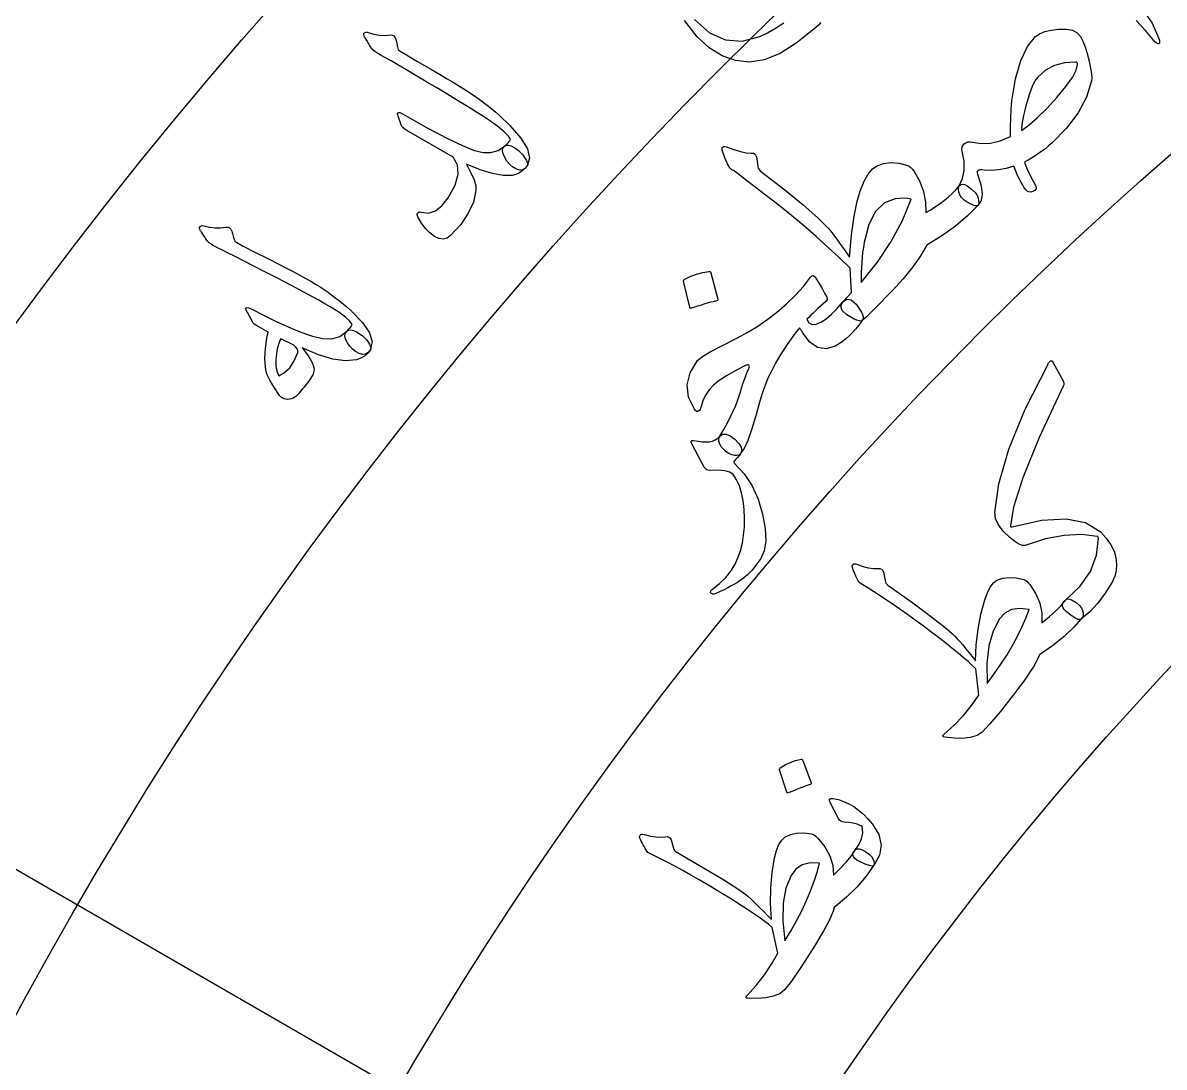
# Model space of a CAD drawing. Header units: millimetres. Extents: x -150 to 150, y -150 to 184.
# Drawn here: x -98.68 to -66.94, y 51.58 to 80.63 of the extents above; entities that cross this region are included whole.
import ezdxf

# ---------------------------------------------------------------- set-up
doc = ezdxf.new("R2010")
doc.units = ezdxf.units.MM
for name, color, linetype in [('ENGRAVE', 7, 'Continuous'), ('ENGRAVE_FINE', 8, 'Continuous'), ('GUIDE', 3, 'Continuous'), ('TEXT', 5, 'Continuous')]:
    doc.layers.add(name, color=color, linetype=linetype)

msp = doc.modelspace()

# ---------------------------------------------------------------- linework, layer by layer
at = {"layer": 'ENGRAVE'}
for radius in [132.75, 112.1737, 91.5975, 71.0212]:
    msp.add_circle((0, 0), radius, dxfattribs=at)
at = {"layer": 'ENGRAVE_FINE'}
for points in [[(-114.9649, 66.375), (-97.1453, 56.0869)], [(-97.1453, 56.0869), (-79.3258, 45.7988)]]:
    msp.add_lwpolyline(points, dxfattribs=at)
for radius in [122.4619, 101.8856, 81.3094]:
    msp.add_circle((0, 0), radius, dxfattribs=at)
at = {"layer": 'GUIDE'}
msp.add_circle((0, 0), 137.25, dxfattribs=at)
at = {"layer": 'TEXT'}
for points in [[(-67.7075, 81.2382), (-67.2744, 80.6206), (-67.0699, 80.1416), (-67.0647, 80.0928), (-67.0692, 80.0605), (-67.0833, 80.0445), (-67.1072, 80.0449), (-67.1341, 80.0545), (-67.1624, 80.0723), (-67.1924, 80.0984), (-67.2239, 80.1327), (-67.4567, 80.4102), (-67.7163, 80.6938)], [(-76.4846, 80.635), (-76.5543, 80.5643), (-76.6256, 80.4985), (-77.1415, 80.0791), (-77.6202, 79.7786), (-78.0633, 79.5978), (-78.4718, 79.5375), (-78.8603, 79.5813), (-79.2325, 79.7126), (-79.5885, 79.932), (-79.9277, 80.24), (-80.2778, 80.6927)], [(-80.0048, 80.7189), (-79.5805, 80.3537), (-79.1356, 80.1539), (-78.6705, 80.1183), (-78.1847, 80.2458), (-77.9702, 80.3494), (-77.7486, 80.4773), (-77.5197, 80.6295)]]:
    msp.add_lwpolyline(points, dxfattribs=at)
for points in [[(-89.1762, 80.2282), (-89.1935, 80.2624), (-89.2, 80.2934), (-89.1957, 80.3211), (-89.1805, 80.3456), (-89.1604, 80.3617), (-89.136, 80.37), (-89.1073, 80.3706), (-89.0743, 80.3634), (-88.9167, 80.3128), (-88.7632, 80.2837), (-88.6139, 80.2762), (-88.4688, 80.2903), (-88.4131, 80.2874), (-88.368, 80.2658), (-88.3336, 80.2256), (-88.3099, 80.1667), (-88.3009, 80.1324), (-88.2921, 80.0978), (-88.2837, 80.0628), (-88.2756, 80.0275), (-88.2675, 79.9922), (-88.259, 79.9573), (-88.2502, 79.9227), (-88.2411, 79.8884), (-88.1848, 79.8433), (-88.0118, 79.7346), (-87.7222, 79.5622), (-87.3162, 79.3258), (-87.093, 79.196), (-86.8843, 79.0729), (-86.6903, 78.9565), (-86.5108, 78.8468), (-86.3466, 78.7438), (-86.1982, 78.6476), (-86.0656, 78.5582), (-85.9489, 78.4755), (-85.841, 78.3953), (-85.735, 78.3129), (-85.6308, 78.2285), (-85.5286, 78.142), (-85.4279, 78.0531), (-85.3284, 77.9616), (-85.2301, 77.8674), (-85.1329, 77.7705), (-84.828, 77.423), (-84.6467, 77.1205), (-84.5887, 76.8632), (-84.6541, 76.6508), (-84.7187, 76.5751), (-84.7933, 76.5355), (-84.8779, 76.5319), (-84.9726, 76.5643), (-85.0665, 76.6218), (-85.1488, 76.6936), (-85.2196, 76.7795), (-85.2788, 76.8797), (-85.3237, 76.9833), (-85.3406, 77.0691), (-85.3298, 77.1373), (-85.291, 77.1878), (-85.2556, 77.2217), (-85.2239, 77.2522), (-85.1959, 77.2793), (-85.1716, 77.3029), (-85.1515, 77.324), (-85.1359, 77.3437), (-85.1247, 77.3618), (-85.1181, 77.3784), (-85.1776, 77.4773), (-85.2946, 77.5987), (-85.4691, 77.7424), (-85.7012, 77.9085), (-85.8429, 78.0029), (-86.0073, 78.1091), (-86.1944, 78.2268), (-86.4042, 78.3562), (-86.6368, 78.4977), (-86.8923, 78.6521), (-87.1706, 78.8192), (-87.4719, 78.9989), (-87.7671, 79.1739), (-88.0271, 79.3268), (-88.2518, 79.4578), (-88.4412, 79.5669), (-88.5948, 79.6545), (-88.7124, 79.7211), (-88.7938, 79.7667), (-88.8391, 79.7914), (-88.8946, 79.8277), (-88.9464, 79.8749), (-88.9947, 79.9331), (-89.0395, 80.0022), (-89.0593, 80.0396), (-89.0783, 80.0744), (-89.0965, 80.1066), (-89.114, 80.1361), (-89.1307, 80.1631), (-89.1466, 80.1874), (-89.1618, 80.2091), (-89.1762, 80.2282)], [(-70.5135, 80.2512), (-70.4039, 80.3244), (-70.2589, 80.3825), (-70.0785, 80.4255), (-69.8628, 80.4531), (-69.6546, 80.4551), (-69.4849, 80.4208), (-69.3536, 80.3505), (-69.2606, 80.2443), (-69.1946, 80.1135), (-69.1333, 79.9565), (-69.0767, 79.7732), (-69.0245, 79.5638), (-68.9847, 79.3652), (-68.9595, 79.2076), (-68.9493, 79.091), (-68.9541, 79.0154), (-69.0979, 78.5635), (-69.3304, 78.1244), (-69.6516, 77.6972), (-70.0615, 77.2805), (-70.1509, 77.2022), (-70.2422, 77.1276), (-70.3355, 77.0566), (-70.4309, 76.9894), (-70.5275, 76.9257), (-70.6246, 76.8656), (-70.7223, 76.8091), (-70.8206, 76.7562), (-70.7965, 76.6732), (-70.7381, 76.5364), (-70.6453, 76.346), (-70.5179, 76.1021), (-70.4969, 76.051), (-70.5014, 76.0062), (-70.5313, 75.9677), (-70.5866, 75.9356), (-70.6462, 75.9216), (-70.7009, 75.9264), (-70.7508, 75.9499), (-70.7959, 75.9922), (-70.8381, 76.0579), (-70.8802, 76.1279), (-70.9222, 76.2024), (-70.9641, 76.2813), (-71.005, 76.3646), (-71.0443, 76.4522), (-71.082, 76.5442), (-71.118, 76.6406), (-71.3345, 76.5749), (-71.5443, 76.5349), (-71.7477, 76.5207), (-71.9446, 76.5323), (-72.0062, 76.5396), (-72.0563, 76.5391), (-72.0948, 76.5309), (-72.1217, 76.5148), (-72.1348, 76.4924), (-72.1379, 76.4594), (-72.1308, 76.4157), (-72.1138, 76.3614), (-72.0265, 76.0914), (-71.9981, 75.8663), (-72.0286, 75.6859), (-72.1182, 75.5499), (-72.1374, 75.5395), (-72.1654, 75.5367), (-72.202, 75.5414), (-72.2473, 75.5538), (-72.3891, 75.6236), (-72.4993, 75.6947), (-72.5779, 75.767), (-72.6248, 75.8407), (-72.6511, 75.9191), (-72.662, 75.9875), (-72.6576, 76.0459), (-72.6379, 76.0944), (-72.5417, 76.2936), (-72.4959, 76.5208), (-72.5005, 76.7762), (-72.5553, 77.06), (-72.564, 77.1172), (-72.558, 77.1695), (-72.5373, 77.2169), (-72.5019, 77.2594), (-72.4531, 77.2944), (-72.3982, 77.3137), (-72.3371, 77.3172), (-72.2698, 77.3049), (-72.0236, 77.2688), (-71.7655, 77.2833), (-71.4955, 77.3482), (-71.2133, 77.4633), (-71.2116, 77.7288), (-71.2038, 77.9824), (-71.1901, 78.2241), (-71.1704, 78.4539), (-71.0684, 79.0742), (-70.9238, 79.581), (-70.7384, 79.9735), (-70.5135, 80.2512)], [(-69.3987, 79.5376), (-69.7062, 79.5173), (-69.9849, 79.4408), (-70.2344, 79.3083), (-70.4542, 79.12), (-70.5327, 79.0102), (-70.6097, 78.8551), (-70.6851, 78.6547), (-70.7585, 78.4092), (-70.7925, 78.2799), (-70.8222, 78.1599), (-70.8476, 78.0494), (-70.8688, 77.9483), (-70.8854, 77.8561), (-70.8971, 77.7727), (-70.9039, 77.6978), (-70.9059, 77.6315), (-70.6925, 77.7899), (-70.4582, 77.9959), (-70.2023, 78.2494), (-69.9246, 78.5502), (-69.6694, 78.8527), (-69.4882, 79.1063), (-69.3816, 79.3117), (-69.35, 79.4691), (-69.3492, 79.4975), (-69.3571, 79.5184), (-69.3736, 79.5318), (-69.3987, 79.5376)], [(-84.6535, 76.6404), (-84.7588, 76.537), (-84.8644, 76.4595), (-84.9702, 76.4079), (-85.0763, 76.3823), (-85.3264, 76.3824), (-85.6206, 76.4347), (-85.959, 76.5389), (-86.3418, 76.6951), (-86.2189, 76.4584), (-86.134, 76.2572), (-86.0872, 76.0913), (-86.0786, 75.9606), (-86.1515, 75.6437), (-86.2935, 75.3299), (-86.5046, 75.0186), (-86.7847, 74.7092), (-86.8835, 74.6385), (-86.9912, 74.6115), (-87.1079, 74.6282), (-87.2335, 74.6887), (-87.3601, 74.7844), (-87.4798, 74.9068), (-87.5924, 75.0561), (-87.6978, 75.2321), (-87.7095, 75.2592), (-87.7139, 75.2848), (-87.7108, 75.309), (-87.7005, 75.3318), (-87.6799, 75.3543), (-87.6559, 75.3666), (-87.6284, 75.3685), (-87.5976, 75.3603), (-87.3974, 75.3371), (-87.2064, 75.3955), (-87.0242, 75.5356), (-86.8504, 75.7573), (-86.6613, 76.1109), (-86.5747, 76.4181), (-86.5912, 76.6792), (-86.7115, 76.8946), (-88.0054, 77.6309), (-88.0624, 77.6674), (-88.1076, 77.7061), (-88.1411, 77.7468), (-88.1627, 77.7897), (-88.2452, 78.0332), (-88.2549, 78.0663), (-88.2591, 78.0932), (-88.2575, 78.1139), (-88.2504, 78.1283), (-88.228, 78.1368), (-88.1963, 78.1333), (-88.1554, 78.1178), (-88.1053, 78.0903), (-87.7773, 77.8996), (-87.4718, 77.7275), (-87.1887, 77.5742), (-86.9281, 77.4398), (-86.6904, 77.3234), (-86.4762, 77.2246), (-86.2856, 77.1433), (-86.1184, 77.0797), (-85.8797, 77.0237), (-85.6615, 77.024), (-85.4637, 77.0805), (-85.2861, 77.1933), (-85.2333, 77.2224), (-85.1701, 77.2271), (-85.0964, 77.2074), (-85.0123, 77.1632), (-84.972, 77.1354), (-84.9326, 77.1058), (-84.8942, 77.0746), (-84.8566, 77.0417), (-84.8205, 77.0064), (-84.7865, 76.9682), (-84.7546, 76.9269), (-84.7249, 76.8826), (-84.6753, 76.7969), (-84.6468, 76.728), (-84.6396, 76.6758), (-84.6535, 76.6404)], [(-73.5421, 74.447), (-73.7125, 74.1486), (-73.9302, 73.8369), (-74.1948, 73.5116), (-74.5062, 73.1721), (-74.6656, 73.0049), (-74.8093, 72.8562), (-74.9373, 72.7261), (-75.0497, 72.6145), (-75.1459, 72.521), (-75.2252, 72.4447), (-75.2877, 72.3858), (-75.3334, 72.3444), (-75.369, 72.3336), (-75.4183, 72.3374), (-75.4813, 72.3556), (-75.5578, 72.3882), (-75.7678, 72.5098), (-75.8909, 72.6299), (-75.9271, 72.7485), (-75.8763, 72.8657), (-75.6346, 73.1285), (-75.6698, 73.8006), (-75.9651, 74.0878), (-76.2819, 74.3828), (-76.6203, 74.6856), (-76.9806, 74.996), (-77.3622, 75.3136), (-77.7651, 75.6378), (-78.1892, 75.9686), (-78.6348, 76.3059), (-78.6977, 76.3552), (-78.7541, 76.3991), (-78.8043, 76.4375), (-78.848, 76.4705), (-78.8857, 76.4976), (-78.9178, 76.5186), (-78.9443, 76.5333), (-78.9652, 76.5418), (-79.0222, 76.5971), (-79.0851, 76.7065), (-79.1537, 76.87), (-79.2277, 77.0878), (-79.2336, 77.1133), (-79.2334, 77.1359), (-79.2272, 77.1558), (-79.215, 77.1728), (-79.1979, 77.1851), (-79.1771, 77.1907), (-79.1526, 77.1897), (-79.1243, 77.1819), (-78.9112, 77.1017), (-78.7229, 77.0453), (-78.5594, 77.0128), (-78.4206, 77.0042), (-78.359, 76.9984), (-78.3126, 76.971), (-78.2814, 76.9222), (-78.2655, 76.8519), (-78.237, 76.6181), (-78.2278, 76.5842), (-78.2058, 76.5483), (-78.1711, 76.5105), (-78.1237, 76.4709), (-77.4926, 75.9857), (-76.975, 75.5639), (-76.5704, 75.206), (-76.2784, 74.9125), (-76.23, 74.8562), (-76.1746, 74.787), (-76.112, 74.7049), (-76.0422, 74.6099), (-75.9653, 74.5028), (-75.8812, 74.3844), (-75.7899, 74.2546), (-75.6914, 74.1135), (-75.6326, 74.7317), (-75.5609, 75.2485), (-75.478, 75.6635), (-75.3852, 75.9763), (-75.2794, 76.223), (-75.1692, 76.416), (-75.0549, 76.5554), (-74.9368, 76.641), (-74.7474, 76.717), (-74.5396, 76.7449), (-74.3135, 76.7246), (-74.0693, 76.6561), (-74.0271, 76.6366), (-73.9829, 76.6029), (-73.9368, 76.5552), (-73.8887, 76.4933), (-73.7327, 76.2174), (-73.6274, 75.9345), (-73.5725, 75.6446), (-73.5677, 75.3478), (-73.4287, 75.4298), (-73.2957, 75.5149), (-73.1689, 75.6032), (-73.0482, 75.6948), (-72.9339, 75.79), (-72.8265, 75.8893), (-72.7258, 75.9927), (-72.6319, 76.1001), (-72.5914, 76.1344), (-72.5426, 76.1448), (-72.4855, 76.1314), (-72.42, 76.0941), (-72.296, 76.0036), (-72.2028, 75.9169), (-72.1404, 75.8341), (-72.1088, 75.7553), (-72.0969, 75.6807), (-72.0935, 75.6226), (-72.0986, 75.5809), (-72.1122, 75.5556), (-72.4032, 75.2594), (-72.7384, 74.9762), (-73.118, 74.7057), (-73.5421, 74.447)], [(-74.4207, 75.7298), (-74.7195, 75.6203), (-74.9634, 75.3815), (-75.151, 75.014), (-75.2809, 74.5186), (-75.3046, 74.3794), (-75.324, 74.2399), (-75.3392, 74.1001), (-75.3501, 73.96), (-75.3574, 73.8203), (-75.362, 73.6818), (-75.3639, 73.5446), (-75.3629, 73.4085), (-74.9101, 73.9733), (-74.5282, 74.5458), (-74.2173, 75.1275), (-73.9773, 75.7194), (-74.0668, 75.7386), (-74.1706, 75.7467), (-74.2886, 75.7438), (-74.4207, 75.7298)], [(-93.7425, 74.8418), (-93.7618, 74.875), (-93.7701, 74.9055), (-93.7674, 74.9334), (-93.7538, 74.9587), (-93.7346, 74.976), (-93.7107, 74.9857), (-93.6821, 74.988), (-93.6488, 74.9828), (-93.4884, 74.9415), (-93.3335, 74.9215), (-93.184, 74.9228), (-93.04, 74.9454), (-92.9842, 74.9458), (-92.938, 74.9269), (-92.9013, 74.8888), (-92.8741, 74.8314), (-92.8631, 74.7977), (-92.8523, 74.7637), (-92.8418, 74.7293), (-92.8317, 74.6945), (-92.8215, 74.6597), (-92.811, 74.6253), (-92.8002, 74.5913), (-92.7891, 74.5576), (-92.7302, 74.5159), (-92.5511, 74.4176), (-92.2519, 74.2626), (-91.8327, 74.0504), (-91.6022, 73.934), (-91.3866, 73.8234), (-91.1861, 73.7186), (-91.0005, 73.6196), (-90.8304, 73.5265), (-90.6767, 73.4392), (-90.5391, 73.3577), (-90.4176, 73.2821), (-90.3052, 73.2083), (-90.1945, 73.1323), (-90.0856, 73.0542), (-89.9785, 72.9739), (-89.8728, 72.8911), (-89.768, 72.8055), (-89.6643, 72.7173), (-89.5617, 72.6263), (-89.2368, 72.2973), (-89.038, 72.0061), (-88.965, 71.7526), (-89.0177, 71.5367), (-89.0778, 71.4574), (-89.15, 71.4134), (-89.2342, 71.4049), (-89.3306, 71.4316), (-89.4277, 71.4835), (-89.5141, 71.5503), (-89.5898, 71.6319), (-89.6548, 71.7285), (-89.7057, 71.8292), (-89.7277, 71.9139), (-89.7209, 71.9826), (-89.6852, 72.0353), (-89.6518, 72.0713), (-89.6219, 72.1036), (-89.5956, 72.1322), (-89.5728, 72.1572), (-89.5539, 72.1795), (-89.5395, 72.2), (-89.5294, 72.2188), (-89.5238, 72.2358), (-89.589, 72.331), (-89.7129, 72.4453), (-89.8956, 72.5785), (-90.137, 72.7306), (-90.2841, 72.8165), (-90.4545, 72.9128), (-90.6482, 73.0194), (-90.8652, 73.1362), (-91.1057, 73.2638), (-91.3698, 73.4028), (-91.6575, 73.5532), (-91.9688, 73.7149), (-92.2738, 73.8722), (-92.5424, 74.0096), (-92.7744, 74.1271), (-92.9699, 74.2249), (-93.1284, 74.3033), (-93.2497, 74.3629), (-93.3336, 74.4036), (-93.3803, 74.4256), (-93.4378, 74.4586), (-93.4924, 74.5027), (-93.544, 74.5579), (-93.5927, 74.6243), (-93.6147, 74.6604), (-93.6357, 74.694), (-93.6558, 74.7251), (-93.675, 74.7536), (-93.6933, 74.7795), (-93.7106, 74.8028), (-93.727, 74.8236), (-93.7425, 74.8418)], [(-80.3023, 73.4383), (-80.3027, 73.4533), (-80.2972, 73.4686), (-80.2857, 73.4843), (-80.2682, 73.5003), (-80.1069, 73.5787), (-79.9413, 73.6399), (-79.7715, 73.6836), (-79.5975, 73.7101), (-79.5762, 73.7085), (-79.5599, 73.7015), (-79.5487, 73.6889), (-79.5426, 73.6709), (-79.3473, 72.9453), (-79.3462, 72.9241), (-79.3565, 72.9075), (-79.3781, 72.8956), (-79.411, 72.8883), (-79.4395, 72.882), (-79.4835, 72.8711), (-79.543, 72.8557), (-79.6181, 72.8357), (-79.7093, 72.8102), (-79.8175, 72.7785), (-79.9427, 72.7404), (-80.0848, 72.6959), (-80.1056, 72.6917), (-80.1206, 72.6939), (-80.1299, 72.7023), (-80.1335, 72.717)], [(-79.917, 71.2318), (-79.8033, 71.3263), (-79.5794, 71.465), (-79.2451, 71.647), (-78.8003, 71.8709), (-78.5343, 72.0115), (-78.2653, 72.1759), (-77.9931, 72.3638), (-77.7177, 72.5753), (-77.4443, 72.8106), (-77.1955, 73.0514), (-76.9713, 73.2982), (-76.7717, 73.5511), (-76.7343, 73.5879), (-76.697, 73.5958), (-76.66, 73.5747), (-76.6231, 73.5248), (-76.531, 73.3777), (-76.45, 73.2401), (-76.3803, 73.1119), (-76.3217, 72.9932), (-76.3118, 72.962), (-76.3129, 72.9328), (-76.3251, 72.9056), (-76.3485, 72.8804), (-76.4249, 72.8116), (-76.4984, 72.7443), (-76.5689, 72.6785), (-76.6364, 72.6141), (-76.701, 72.5519), (-76.7627, 72.4927), (-76.8215, 72.4365), (-76.8774, 72.3833), (-76.8166, 72.2839), (-76.7309, 72.2369), (-76.6205, 72.2421), (-76.4853, 72.2993), (-76.3365, 72.3971), (-76.1855, 72.5241), (-76.0322, 72.6803), (-75.8763, 72.8657), (-75.7643, 72.9444), (-75.6405, 72.9238), (-75.5049, 72.8038), (-75.3574, 72.5848), (-75.3236, 72.5129), (-75.3083, 72.4489), (-75.3116, 72.3927), (-75.3334, 72.3444), (-75.4268, 72.222), (-75.5203, 72.1098), (-75.614, 72.0078), (-75.7079, 71.9159), (-75.802, 71.8334), (-75.8963, 71.7596), (-75.9909, 71.6945), (-76.0858, 71.638), (-76.3393, 71.5621), (-76.5753, 71.5991), (-76.7939, 71.7495), (-76.9946, 72.0139), (-77.0097, 72.0387), (-77.0236, 72.061), (-77.0363, 72.0807), (-77.0478, 72.0979), (-77.0578, 72.1129), (-77.0658, 72.1261), (-77.0719, 72.1375), (-77.0761, 72.1472), (-77.1962, 71.9961), (-77.3128, 71.8398), (-77.4259, 71.6782), (-77.5356, 71.5114), (-77.6416, 71.3387), (-77.7441, 71.1593), (-77.8428, 70.9733), (-77.9379, 70.7807), (-77.9764, 70.6947), (-78.0173, 70.5935), (-78.0605, 70.4771), (-78.1061, 70.3454), (-78.1535, 70.1988), (-78.2024, 70.0378), (-78.2527, 69.8624), (-78.3043, 69.6725), (-78.4128, 69.3076), (-78.5188, 69.0133), (-78.6233, 68.7896), (-78.7266, 68.6364), (-78.7679, 68.6048), (-78.8217, 68.5908), (-78.8879, 68.5944), (-78.9664, 68.6155), (-79.0432, 68.6515), (-79.1157, 68.6987), (-79.184, 68.7573), (-79.2479, 68.8272), (-79.2977, 68.9117), (-79.322, 68.9905), (-79.3208, 69.0636), (-79.2939, 69.131), (-79.2052, 69.2846), (-79.1232, 69.4326), (-79.0479, 69.5748), (-78.9795, 69.7114), (-78.9178, 69.8424), (-78.8629, 69.9677), (-78.8149, 70.0875), (-78.7738, 70.2017), (-78.7306, 70.3403), (-78.6903, 70.4677), (-78.6529, 70.5839), (-78.6183, 70.6888), (-78.5857, 70.7829), (-78.5539, 70.8666), (-78.5229, 70.9399), (-78.4929, 71.0028), (-78.4767, 71.0409), (-78.4711, 71.0704), (-78.4763, 71.0912), (-78.492, 71.1034), (-78.5068, 71.1112), (-78.5265, 71.1121), (-78.551, 71.106), (-78.5803, 71.0931), (-78.8657, 70.95), (-79.1091, 70.8118), (-79.3103, 70.6791), (-79.4695, 70.5521), (-79.5948, 70.4209), (-79.6946, 70.2755), (-79.7688, 70.1161), (-79.8173, 69.9428), (-79.8308, 69.9059), (-79.8469, 69.8741), (-79.8655, 69.8473), (-79.8867, 69.8255), (-79.9108, 69.8146), (-79.9382, 69.8205), (-79.969, 69.8432), (-80.0032, 69.8828), (-80.166, 70.2183), (-80.2061, 70.5552), (-80.1232, 70.8933), (-79.917, 71.2318)], [(-90.6301, 71.9121), (-90.3401, 71.8432), (-90.0852, 71.8418), (-89.8655, 71.9077), (-89.6805, 72.041), (-89.6276, 72.0757), (-89.5634, 72.0859), (-89.4878, 72.0717), (-89.4009, 72.0329), (-89.3588, 72.0073), (-89.3173, 71.9797), (-89.2761, 71.95), (-89.2354, 71.9184), (-89.196, 71.8843), (-89.1589, 71.8474), (-89.1242, 71.8076), (-89.0917, 71.765), (-89.0423, 71.69), (-89.0125, 71.6262), (-89.0024, 71.5735), (-89.0119, 71.532), (-89.0882, 71.437), (-89.1789, 71.3594), (-89.2841, 71.2992), (-89.4039, 71.2564), (-89.7048, 71.2281), (-90.0566, 71.2743), (-90.4595, 71.3947), (-90.9137, 71.5894), (-90.7362, 71.358), (-90.6238, 71.1642), (-90.5765, 71.0078), (-90.5943, 70.8886), (-90.6212, 70.8376), (-90.6515, 70.7852), (-90.6853, 70.7314), (-90.7224, 70.6761), (-90.7633, 70.6191), (-90.8081, 70.56), (-90.8569, 70.4987), (-90.9096, 70.4352), (-91.0105, 70.3215), (-91.0943, 70.2388), (-91.1612, 70.187), (-91.2111, 70.1663), (-91.3206, 70.1535), (-91.413, 70.1659), (-91.4884, 70.2035), (-91.5468, 70.2663), (-91.699, 70.5014), (-91.8111, 70.6909), (-91.8832, 70.8348), (-91.9155, 70.9329), (-91.9342, 71.047), (-91.9457, 71.1674), (-91.9498, 71.2941), (-91.9466, 71.427), (-91.9361, 71.5662), (-91.9182, 71.7116), (-91.8929, 71.8633), (-91.8601, 72.0212), (-92.1218, 72.1693), (-92.1521, 72.1887), (-92.18, 72.2066), (-92.2053, 72.2232), (-92.2282, 72.2384), (-92.248, 72.2531), (-92.2642, 72.2678), (-92.2768, 72.2827), (-92.2857, 72.2977), (-92.4679, 72.6315), (-92.4856, 72.6842), (-92.4647, 72.7078), (-92.4052, 72.7023), (-92.3072, 72.6675), (-92.0796, 72.5435), (-91.8568, 72.4284), (-91.6388, 72.3221), (-91.4256, 72.2247), (-91.2178, 72.1355), (-91.0159, 72.0536), (-90.8201, 71.9792), (-90.6301, 71.9121)], [(-91.51, 71.8412), (-91.5303, 71.7898), (-91.5502, 71.7357), (-91.5698, 71.6791), (-91.589, 71.6198), (-91.6065, 71.5574), (-91.6209, 71.4914), (-91.6321, 71.4219), (-91.6402, 71.3488), (-91.6474, 71.2768), (-91.65, 71.206), (-91.6481, 71.1364), (-91.6418, 71.0681), (-91.6306, 71.0014), (-91.6143, 70.9367), (-91.5929, 70.8739), (-91.5665, 70.8131), (-91.4026, 70.8996), (-91.2595, 71.036), (-91.1371, 71.2224), (-91.0351, 71.459), (-91.0326, 71.5064), (-91.0509, 71.5561), (-91.09, 71.608), (-91.1497, 71.662)], [(-69.6943, 64.5564), (-69.281, 64.9495), (-68.9887, 65.3693), (-68.8173, 65.8176), (-68.7665, 66.2958), (-68.7685, 66.3105), (-68.7736, 66.3232), (-68.782, 66.3339), (-68.7937, 66.3426), (-69.2377, 66.395), (-69.7206, 66.3718), (-70.2421, 66.2721), (-70.8016, 66.0948), (-70.8795, 66.0903), (-70.9771, 66.1246), (-71.0944, 66.1978), (-71.2313, 66.3098), (-71.4162, 66.4897), (-71.5471, 66.6661), (-71.624, 66.8391), (-71.6467, 67.0088), (-71.5388, 67.81), (-71.2606, 68.767), (-70.8058, 69.8777), (-70.1671, 71.1384), (-70.1609, 71.1536), (-70.1542, 71.1668), (-70.1468, 71.1779), (-70.1388, 71.1871), (-70.1309, 71.1949), (-70.1236, 71.2021), (-70.117, 71.2086), (-70.1112, 71.2143), (-70.0947, 71.2266), (-70.0784, 71.2309), (-70.0624, 71.2271), (-70.0467, 71.2152), (-70.0441, 71.2122), (-70.0415, 71.2086), (-70.039, 71.2042), (-70.0364, 71.1992), (-70.0336, 71.1932), (-70.0301, 71.1859), (-70.026, 71.1772), (-70.0212, 71.1672), (-69.7555, 70.6881), (-69.7355, 70.6419), (-69.7269, 70.5988), (-69.7295, 70.559), (-69.7434, 70.5224), (-70.4093, 69.0988), (-70.8677, 67.9745), (-71.1323, 67.1525), (-71.2131, 66.6344), (-71.2097, 66.6169), (-71.2005, 66.607), (-71.1855, 66.6047), (-71.1648, 66.6099), (-70.3457, 66.7966), (-69.6648, 66.8337), (-69.1222, 66.7255), (-68.7173, 66.4752), (-68.5476, 66.2924), (-68.4179, 66.1111), (-68.328, 65.9313), (-68.2778, 65.753), (-68.2589, 65.569), (-68.2687, 65.3977), (-68.3073, 65.239), (-68.3746, 65.093), (-68.5749, 64.769), (-68.7852, 64.4879), (-69.006, 64.2495), (-69.2378, 64.0537), (-69.2817, 64.0356), (-69.3324, 64.0363), (-69.3898, 64.0556), (-69.454, 64.0936), (-69.522, 64.1433), (-69.5799, 64.1873), (-69.6278, 64.2259), (-69.6656, 64.2589), (-69.7147, 64.3105), (-69.7474, 64.3594), (-69.7635, 64.4056), (-69.7631, 64.4492), (-69.7578, 64.4775), (-69.7446, 64.5049), (-69.7234, 64.5312), (-69.6943, 64.5564)], [(-79.7292, 68.269), (-80.0691, 68.9002), (-80.0909, 68.9567), (-80.0926, 68.9947), (-80.0745, 69.0142), (-80.0364, 69.0151), (-79.9022, 68.9914), (-79.782, 68.977), (-79.6759, 68.9718), (-79.5839, 68.9759), (-79.4996, 68.9949), (-79.4223, 69.0281), (-79.3519, 69.0756), (-79.2885, 69.1373), (-79.2138, 69.1878), (-79.1209, 69.1892), (-79.0098, 69.1416), (-78.8805, 69.0449), (-78.7667, 68.9289), (-78.7023, 68.8231), (-78.6871, 68.7277), (-78.7212, 68.6426), (-78.7624, 68.5904), (-78.8059, 68.5388), (-78.8517, 68.4878), (-78.8996, 68.4374), (-78.905, 68.4264), (-78.905, 68.412), (-78.8995, 68.3944), (-78.8887, 68.3734), (-78.6185, 68.0809), (-78.3983, 67.7483), (-78.2274, 67.3758), (-78.1052, 66.9639), (-78.0346, 66.563), (-78.0197, 66.2232), (-78.0608, 65.9442), (-78.1584, 65.7254), (-78.2844, 65.5484), (-78.4104, 65.3952), (-78.5365, 65.2657), (-78.663, 65.1599), (-78.7313, 65.1135), (-78.8064, 65.0653), (-78.8881, 65.0155), (-78.9766, 64.964), (-79.0723, 64.9117), (-79.1757, 64.8598), (-79.2868, 64.8082), (-79.4057, 64.7569), (-79.4344, 64.7431), (-79.4603, 64.7362), (-79.4833, 64.7361), (-79.5035, 64.7427), (-79.5274, 64.7556), (-79.5434, 64.7699), (-79.5514, 64.7857), (-79.5516, 64.8028), (-79.5485, 64.8224), (-79.54, 64.8403), (-79.5261, 64.8564), (-79.507, 64.8708), (-79.3043, 65.0344), (-79.1325, 65.2022), (-78.9917, 65.3744), (-78.8817, 65.5512), (-78.7939, 65.7437), (-78.7233, 65.945), (-78.67, 66.1553), (-78.6339, 66.3746), (-78.6143, 66.603), (-78.6103, 66.8407), (-78.622, 67.0878), (-78.6493, 67.3443), (-78.6922, 67.5568), (-78.752, 67.7479), (-78.8288, 67.9175), (-78.9227, 68.0655), (-79.0211, 68.1307), (-79.1624, 68.1716), (-79.3468, 68.1881), (-79.5743, 68.1799), (-79.6192, 68.183), (-79.66, 68.1988), (-79.6966, 68.2275), (-79.7292, 68.269)], [(-70.4069, 63.0453), (-70.4479, 62.9466), (-70.5037, 62.8366), (-70.5743, 62.7153), (-70.6596, 62.5827), (-70.7589, 62.4381), (-70.8714, 62.2809), (-70.997, 62.1108), (-71.1356, 61.928), (-71.5029, 61.4636), (-71.7917, 61.1204), (-72.0037, 60.8992), (-72.1401, 60.8011), (-72.3331, 60.7485), (-72.5472, 60.7238), (-72.7825, 60.7269), (-73.0392, 60.7579), (-73.0751, 60.7692), (-73.0917, 60.7848), (-73.089, 60.8047), (-73.067, 60.829), (-72.7778, 61.0895), (-72.5196, 61.3598), (-72.2922, 61.6404), (-72.0955, 61.9317), (-72.1765, 62.6569), (-72.2758, 62.7551), (-72.3919, 62.8624), (-72.5247, 62.9787), (-72.6744, 63.104), (-72.8398, 63.238), (-73.02, 63.3805), (-73.2151, 63.5315), (-73.425, 63.6908), (-73.6442, 63.8547), (-73.8616, 64.0142), (-74.0772, 64.1696), (-74.2909, 64.3206), (-74.5024, 64.467), (-74.7114, 64.6086), (-74.9179, 64.7452), (-75.1218, 64.8769), (-75.4217, 65.0643), (-75.4531, 65.1224), (-75.4821, 65.1791), (-75.5087, 65.2344), (-75.5328, 65.2882), (-75.5548, 65.3402), (-75.575, 65.39), (-75.5933, 65.4377), (-75.6099, 65.4831), (-75.6136, 65.5037), (-75.6119, 65.5234), (-75.6047, 65.5423), (-75.5922, 65.5603), (-75.5711, 65.5761), (-75.5435, 65.5824), (-75.5094, 65.5792), (-75.4688, 65.5664), (-75.3058, 65.5102), (-75.1566, 65.4721), (-75.0212, 65.4522), (-74.8994, 65.4504), (-74.8416, 65.448), (-74.7965, 65.4297), (-74.7641, 65.3955), (-74.7442, 65.3455), (-74.7005, 65.113), (-74.6918, 65.0755), (-74.6754, 65.0427), (-74.6512, 65.0146), (-74.6192, 64.9912), (-73.9257, 64.4914), (-73.3954, 64.0985), (-73.0278, 63.813), (-72.8226, 63.6356), (-72.7586, 63.5718), (-72.6903, 63.4988), (-72.6178, 63.4166), (-72.5411, 63.325), (-72.4594, 63.2249), (-72.3723, 63.117), (-72.2796, 63.0013), (-72.1814, 62.8778), (-72.1633, 63.3263), (-72.1149, 63.7594), (-72.0364, 64.1769), (-71.9278, 64.5785), (-71.855, 64.7782), (-71.7738, 64.9353), (-71.6846, 65.0497), (-71.5874, 65.1214), (-71.4282, 65.1803), (-71.251, 65.2033), (-71.0561, 65.1905), (-70.8434, 65.1419), (-70.8008, 65.123), (-70.7584, 65.0942), (-70.7164, 65.0555), (-70.6746, 65.0069), (-70.5059, 64.7469), (-70.3944, 64.4822), (-70.3398, 64.2128), (-70.3419, 63.9386), (-70.127, 64.1109), (-69.9465, 64.2721), (-69.8006, 64.4223), (-69.6893, 64.5618), (-69.655, 64.5948), (-69.6113, 64.6077), (-69.5583, 64.6006), (-69.4959, 64.5735), (-69.3833, 64.5015), (-69.2976, 64.4293), (-69.2386, 64.3569), (-69.2064, 64.2844), (-69.1918, 64.2189), (-69.1856, 64.1676), (-69.1878, 64.1303), (-69.1985, 64.1071), (-69.4406, 63.8283), (-69.7226, 63.5588), (-70.0446, 63.298), (-70.4069, 63.0453)], [(-71.5151, 64.0477), (-71.6933, 63.7104), (-71.8113, 63.2974), (-71.868, 62.8094), (-71.8625, 62.2474), (-71.6622, 62.5195), (-71.4775, 62.7877), (-71.3083, 63.0521), (-71.1547, 63.3128), (-71.0167, 63.5693), (-70.8943, 63.8211), (-70.7875, 64.0683), (-70.6965, 64.311), (-70.9572, 64.342), (-71.1807, 64.3083), (-71.3668, 64.2101), (-71.5151, 64.0477)], [(-77.6403, 59.8522), (-77.6418, 59.8654), (-77.6381, 59.8794), (-77.6291, 59.8941), (-77.6149, 59.9095), (-77.478, 59.9908), (-77.3361, 60.0571), (-77.1892, 60.1083), (-77.0372, 60.1445), (-77.0182, 60.1447), (-77.0033, 60.1397), (-76.9924, 60.1294), (-76.9857, 60.1139), (-76.758, 59.4864), (-76.7554, 59.4677), (-76.7633, 59.4523), (-76.7815, 59.4401), (-76.8101, 59.4313), (-76.8348, 59.4236), (-76.8729, 59.4107), (-76.9244, 59.3927), (-76.9893, 59.3695), (-77.0682, 59.3402), (-77.1615, 59.3042), (-77.2694, 59.2613), (-77.3918, 59.2115), (-77.4099, 59.2063), (-77.4233, 59.2071), (-77.4322, 59.2138), (-77.4365, 59.2266)], [(-75.9915, 58.4965), (-76.2287, 58.9436), (-76.2498, 58.999), (-76.2441, 59.036), (-76.2115, 59.0545), (-76.1521, 59.0546), (-75.9998, 59.0216), (-75.8519, 58.973), (-75.7086, 58.9087), (-75.5696, 58.8289), (-75.4347, 58.7326), (-75.3031, 58.6191), (-75.175, 58.4883), (-75.0502, 58.3403), (-74.8733, 58.0484), (-74.8088, 57.7598), (-74.8563, 57.4741), (-75.0158, 57.1907), (-75.0572, 57.1756), (-75.1368, 57.1884), (-75.2547, 57.2291), (-75.4109, 57.2977), (-75.4885, 57.3422), (-75.5452, 57.3882), (-75.581, 57.4356), (-75.5957, 57.4844), (-75.5938, 57.5131), (-75.5852, 57.5413), (-75.5699, 57.5691), (-75.5479, 57.5964), (-75.429, 57.7627), (-75.3541, 57.929), (-75.3231, 58.0957), (-75.3361, 58.2628), (-75.3397, 58.2725), (-75.3478, 58.2811), (-75.3603, 58.2885), (-75.3773, 58.2946), (-75.4782, 58.3358), (-75.5891, 58.367), (-75.71, 58.3882), (-75.841, 58.3995), (-75.8883, 58.4065), (-75.9292, 58.4251), (-75.9635, 58.4551), (-75.9915, 58.4965)], [(-76.1127, 56.0241), (-76.1441, 55.9219), (-76.1891, 55.8071), (-76.2478, 55.6796), (-76.32, 55.5395), (-76.405, 55.386), (-76.502, 55.2187), (-76.6108, 55.0375), (-76.7313, 54.8422), (-77.0525, 54.3448), (-77.3071, 53.9755), (-77.497, 53.7352), (-77.6233, 53.6244), (-77.8104, 53.5536), (-78.0212, 53.5085), (-78.2558, 53.4892), (-78.5142, 53.4954), (-78.551, 53.5032), (-78.5691, 53.5172), (-78.5683, 53.5373), (-78.5487, 53.5636), (-78.2858, 53.8505), (-78.0546, 54.1443), (-77.8551, 54.4453), (-77.6871, 54.7541), (-77.8371, 55.4683), (-77.9453, 55.5565), (-78.0711, 55.6522), (-78.2145, 55.7552), (-78.3754, 55.8657), (-78.5529, 55.9833), (-78.7459, 56.1079), (-78.9546, 56.2395), (-79.1787, 56.378), (-79.4126, 56.5201), (-79.6443, 56.6582), (-79.8737, 56.7922), (-80.1008, 56.9221), (-80.3254, 57.0477), (-80.547, 57.1686), (-80.7656, 57.2848), (-80.9812, 57.3964), (-81.2976, 57.5543), (-81.3344, 57.6091), (-81.3687, 57.6628), (-81.4005, 57.7153), (-81.4296, 57.7665), (-81.4565, 57.8162), (-81.4813, 57.8639), (-81.5041, 57.9095), (-81.525, 57.9532), (-81.5306, 57.9733), (-81.5308, 57.9931), (-81.5255, 58.0126), (-81.5147, 58.0318), (-81.4952, 58.0495), (-81.4684, 58.0584), (-81.4341, 58.0584), (-81.3925, 58.0496), (-81.2249, 58.0092), (-81.0728, 57.9856), (-80.936, 57.9787), (-80.8146, 57.9885), (-80.7569, 57.9917), (-80.7102, 57.9778), (-80.6746, 57.9469), (-80.6501, 57.899), (-80.5843, 57.6717), (-80.5722, 57.6352), (-80.5527, 57.6042), (-80.5259, 57.5785), (-80.4918, 57.5583), (-79.7537, 57.1271), (-79.1883, 56.7866), (-78.795, 56.5377), (-78.5738, 56.3806), (-78.5039, 56.3233), (-78.429, 56.2572), (-78.349, 56.1822), (-78.2639, 56.0984), (-78.173, 56.0066), (-78.076, 55.9075), (-77.9727, 55.8012), (-77.8631, 55.6877), (-77.888, 56.1358), (-77.8812, 56.5715), (-77.8429, 56.9947), (-77.7732, 57.4048), (-77.7199, 57.6106), (-77.6541, 57.7747), (-77.5762, 57.8971), (-77.4863, 57.9778), (-77.3335, 58.0516), (-77.1593, 58.0915), (-76.964, 58.0974), (-76.7477, 58.0693), (-76.7035, 58.0546), (-76.6586, 58.03), (-76.613, 57.9955), (-76.5667, 57.9511), (-76.3739, 57.7084), (-76.2376, 57.4556), (-76.1576, 57.1926), (-76.1335, 56.9194), (-75.936, 57.1116), (-75.7717, 57.2892), (-75.6409, 57.4527), (-75.5434, 57.6022), (-75.5124, 57.6383), (-75.4701, 57.6554), (-75.4167, 57.6534), (-75.352, 57.6324), (-75.2331, 57.5715), (-75.1408, 57.5078), (-75.0752, 57.4414), (-75.0362, 57.3723), (-75.0154, 57.3085), (-75.0043, 57.258), (-75.0029, 57.2206), (-75.0114, 57.1966), (-75.2257, 56.8959), (-75.4806, 56.6006), (-75.7763, 56.3102), (-76.1127, 56.0241)], [(-77.3117, 56.9159), (-77.4568, 56.5631), (-77.5348, 56.1407), (-77.5446, 55.6496), (-77.4853, 55.0907), (-77.312, 55.3807), (-77.1538, 55.6653), (-77.0106, 55.9446), (-76.8827, 56.2188), (-76.7698, 56.4873), (-76.672, 56.7497), (-76.5894, 57.006), (-76.5221, 57.2563), (-76.7845, 57.2622), (-77.0037, 57.2073), (-77.1796, 57.0918), (-77.3117, 56.9159)]]:
    msp.add_lwpolyline(points, close=True, dxfattribs=at)

doc.saveas('drawing.dxf')
